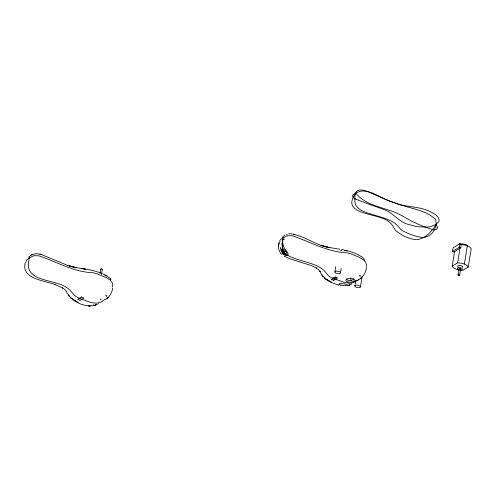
<?xml version="1.0" encoding="UTF-8"?>
<svg xmlns="http://www.w3.org/2000/svg" width="496" height="496" viewBox="0 0 496 496"><rect width="100%" height="100%" fill="white"/><g stroke="black" fill="none" stroke-linecap="round" stroke-linejoin="round"><path stroke-width="0.74" d="M281.089 248.787L281.089 249.445M350.647 278.002L351.187 281.009M366.426 266.749C366.234 272.18 363.208 277.345 358.36 279.899L358.862 279.583L357.814 280.234M112.66 287.965C112.183 292.758 109.43 297.197 105.214 299.59M100.074 273.327L100.775 269.037M101.531 274.356L102.343 269.353M331.979 279.682L331.378 279.403M334.899 272L335.761 266.687M332.153 279.756L333.765 280.407L334.248 277.407M334.676 279.322L335.011 277.221M331.371 279.434L335.215 277.022M340.448 272.899A2.815 1.221 9.2 0 0 336.548 271.132A2.815 1.221 9.2 0 0 336.046 273.191A2.815 1.221 9.2 0 0 340.448 272.899L341.192 268.324M354.876 286.025L355.731 280.705M360.425 286.917A2.815 1.221 9.2 0 0 356.519 285.15A2.815 1.221 9.2 0 0 356.023 287.209A2.815 1.221 9.2 0 0 360.425 286.917L362.136 276.365M452.482 251.466L453.065 247.888L459.928 243.629L461.299 244.168L460.722 247.74L453.852 252.005L452.482 251.466L459.352 247.206L459.928 243.629M461.013 244.615A8.24 3.571 9.2 0 1 471.2 248.781L468.249 267.009L462.83 270.376A8.24 3.571 9.2 0 1 452.203 266.209L454.578 251.553M452.203 266.209L457.622 262.849L460.108 247.523M458.05 275.038L459.091 268.603M459.625 275.348A0.806 0.347 9.2 0 0 458.552 274.827A0.806 0.347 9.2 0 0 458.335 275.404A0.806 0.347 9.2 0 0 459.625 275.348L460.666 268.913M464.368 264.046L467.319 245.811M112.294 286.806A19.325 8.382 9.2 0 0 112.722 284.363L112.214 282.863A23.486 10.187 9.2 0 0 111.761 282.075L110.484 280.519A16.188 7.018 9.2 0 0 108.829 279.167L107.496 278.324A28.768 12.474 9.2 0 0 105.66 277.338L96.999 273.817A22.909 9.932 9.2 0 0 92.802 272.738C73.916 271.907 57.493 262.396 40.095 256.24A12.933 5.611 9.2 0 0 38.372 255.781L33.883 255.7L29.518 257.889C21.601 283.067 54.901 278.008 67.927 288.461A16.597 13.386 58.2 0 1 70.277 290.433L74.468 295.306A8.351 6.733 58.2 0 0 75.572 296.292L79.23 298.232L88.815 301.804A54.777 44.175 58.2 0 0 91.214 302.517L96.143 303.248L100.049 302.467A22.184 17.893 58.2 0 0 101.407 301.847L103.9 300.247A20.82 16.79 58.2 0 0 104.737 299.528M366.284 265.974A19.325 8.382 9.2 0 0 366.37 264.362L365.862 262.855A23.486 10.187 9.2 0 0 365.403 262.068L364.126 260.518A16.188 7.018 9.2 0 0 362.477 259.166L361.138 258.317A28.768 12.474 9.2 0 0 359.309 257.331L350.647 253.809A22.909 9.932 9.2 0 0 346.45 252.731C327.565 251.9 311.141 242.389 293.737 236.232A12.933 5.611 9.2 0 0 292.02 235.774L287.531 235.693L283.16 237.882L282.187 245.421L282.825 250.102A7.025 5.661 58.2 0 0 284.481 252.867L284.964 253.375A11.241 9.064 58.2 0 0 286.632 254.708M282.05 249.674C282.422 258.379 291.977 254.752 283.204 249.023M281.84 244.119L282.398 241.961M25.463 262.124C20.156 279.161 45.21 280.513 55.099 284.58L54.802 284.475L62.837 288.064L62.533 287.885L64.951 289.683L66.594 291.71L66.284 291.245C71.281 301.915 86.093 308.946 97.228 304.377M279.112 242.116C277.89 245.824 278.281 250.251 280.798 253.344M282.534 241.546C281.995 245.241 281.641 250.424 284.964 253.375A11.954 9.641 58.2 0 0 287.004 254.95C297.637 261.107 310.645 261.566 321.11 268.138M282.001 237.522L285.076 235.005M28.501 257.368L29.115 256.761M354.113 279L351.509 280.407M29.27 256.612L30.337 255.731M357.033 280.042L356.643 280.37M361.243 277.816L360.425 278.504L361.727 277.413M356.45 280.519L353.927 281.871M357.548 280.24L354.714 282.019L351.732 283.042A15.004 12.096 58.2 0 1 349.792 283.241L344.472 282.404L335.668 279.329L333.765 280.407M30.758 255.428L31.143 255.18M29.518 257.889L26.623 259.929L26.152 261.516M283.16 237.882C282.044 238.836 278.882 239.853 279.98 241.775M335.668 279.329L337.615 277.958L335.209 277.053M106.169 296.348L106.981 295.852L105.611 295.312M334.006 278.913L336.567 277.326M359.817 276.346L360.623 275.844L359.253 275.305M31.019 255.254L32.438 254.491L31.949 254.715M98.078 303.943L98.506 303.707M351.72 283.941L348.366 285.38M32.178 254.609L36.276 253.617L41.205 254.46L67.828 265.484L74.102 267.22L85.405 269.142L81.611 268.572C90.328 269.638 99.107 271.579 106.82 275.931M288.585 233.721C303.304 234.286 315.276 245.737 329.89 247.659L321.036 245.334L328.209 247.312L339.642 249.215M341.769 249.562L343.827 249.953M76.241 267.66L67.388 265.341L74.561 267.319M293.465 234.081L294.853 234.459M39.816 254.088L41.205 254.46M338.712 285.144C331.247 282.658 322.884 279.223 319.932 271.238L320.242 271.709L318.599 269.675L316.181 267.877L316.485 268.057L311.55 265.633L290.179 258.906L284.103 256.097M459.352 247.206L460.722 247.74M333.269 278.386L331.446 277.599A17.583 14.179 58.2 0 1 330.875 277.32L330.224 276.96A8.878 7.161 58.2 0 1 327.937 275.119L325.271 271.876A17.738 14.303 58.2 0 0 321.123 268.113M331.303 282.193L331.706 282.391L326.411 279.477L329.964 281.53L329.573 281.319M77.655 302.2L78.058 302.399L70.637 297.848L76.316 301.537L75.925 301.326M106.076 275.509L105.003 274.958M106.504 275.745L110.137 278.535M286.998 254.963L287.624 255.347L287.996 254.987L288.058 253.419L283.724 247.157L282.664 242.284M283.768 254.684L283.117 254.188M281.058 253.648L281.902 254.485M284.964 253.375L283.216 251.001L282.472 248.899A1.854 1.029 82.7 0 1 283.166 248.918M282.46 253.512L281.182 250.53M346.468 279.012L347.764 280.178L349.835 280.606A4.346 2.871 -6.8 0 0 351.404 280.451M364.597 260.704L364.455 260.146A18.054 7.831 9.2 0 0 363.785 258.825L362.979 257.833A13.733 5.952 9.2 0 0 361.559 256.63L356.568 253.983L350.839 251.782A28.892 12.53 9.2 0 0 345.718 250.356A25.984 10.447 -68.6 0 0 344.491 250.337M282.639 241.682L282.652 242.005M282.646 241.893L282.664 242.352M459.538 269.03A0.806 0.347 9.2 0 1 459.29 268.441A0.806 0.347 9.2 0 1 460.561 268.665A0.806 0.347 9.2 0 1 460.077 269.123M460.431 244.249A4.222 1.829 9.2 0 1 464.957 244.311A4.222 1.829 9.2 0 1 467.759 246.338M458.037 266.935A2.61 1.135 9.2 0 1 460.071 265.447A2.61 1.135 9.2 0 1 462.563 267.406M458.992 269.719A2.61 1.135 9.2 0 1 457.969 267.735A2.61 1.135 9.2 0 1 462.222 268.578A2.61 1.135 9.2 0 1 459.997 269.917M457.622 262.849A8.24 3.571 9.2 0 1 468.249 267.009M100.93 269.328A0.806 0.347 9.2 0 1 101.11 268.844A0.806 0.347 9.2 0 1 102.244 269.111A0.806 0.347 9.2 0 1 101.909 269.557M100.942 298.778A4.222 1.829 9.2 0 1 100.409 299.925M93.335 304.308A4.222 1.829 9.2 0 1 93.13 304.42M285.758 250.728A8.841 3.553 -68.6 0 1 283.805 252.067M286.204 234.85A1.203 0.521 9.2 0 1 287.438 234.763M340.616 250.412A1.203 0.521 9.2 0 1 342.079 250.747M281.945 249.6A1.854 1.197 72.7 0 1 282.441 248.818M287.593 255.316A4.086 2.269 33.8 0 1 283.855 254.522M283.222 254.064A4.873 4.005 41 0 1 282.59 253.419M281.065 250.554A8.556 8.06 -71.2 0 1 280.965 249.451M280.593 248.8A12.233 10.118 -80.9 0 1 280.736 247.188M278.448 246.834A18.65 12.964 -81.9 0 1 279.335 242.879M282.329 241.974A2.269 1.091 -68.8 0 1 282.466 241.527M282.453 240.913A4.018 1.742 9.2 0 1 284.543 239.165M344.751 250.734A1.203 0.521 9.2 0 1 346.09 250.561A1.203 0.521 9.2 0 1 347.076 251.224M354.956 199.268C353.543 209.281 365.316 212.313 372.688 214.551C380.277 216.963 388.337 218.742 394.977 223.336A17.062 13.758 58.2 0 1 396.583 224.682L400.942 229.53A8.661 6.981 58.2 0 0 402.237 230.621C408.623 233.852 415.518 236.753 422.685 237.497A15.401 12.419 58.2 0 0 424.942 237.268L428.457 235.966L431.539 233.765A19.282 15.55 58.2 0 0 433.764 230.975C435.457 227.831 436.747 224.037 435.823 220.472A5.344 4.309 58.2 0 0 435.11 218.947C424.316 209.213 408.258 208.37 395.163 202.932C386.055 199.919 377.394 195.79 368.578 192.039C360.797 188.685 354.113 188.282 354.956 199.268M437.348 227.838L436.592 229.419L434.161 229.846A12.264 3.013 27.8 0 1 432.735 229.623L425.475 227.205A60.958 14.973 27.8 0 1 418.76 224.471L412.325 221.52A16.151 3.968 27.8 0 1 409.659 220.094L403.887 216.771A16.43 4.036 27.8 0 0 401.382 215.481C386.818 207.105 366.556 207.006 355.824 193.087C348.843 195.858 354.64 199.014 358.8 200.279C366.984 203.676 375.453 206.342 383.737 209.492C393.514 212.703 399.175 222.816 409.64 224.725A40.932 17.751 9.2 0 0 411.779 225.382L415.778 226.387A16.188 7.018 9.2 0 0 418.469 226.833L427.366 227.044A19.282 8.364 9.2 0 0 430.981 226.492L436.003 224.514L438.78 221.656A19.282 8.364 9.2 0 0 439.059 219.79L438.303 217.663L436.629 215.562A16.188 7.018 9.2 0 0 435.141 214.371L432.252 212.679A40.932 17.751 9.2 0 0 430.478 211.798C418.977 205.766 405.319 207.663 393.57 202.418C382.168 199.845 367.369 185.826 355.824 193.087C339.035 216.027 379.744 212.183 389.961 222.568A16.43 14.316 -29.8 0 1 391.704 224.328L394.797 229.313A16.151 14.074 -29.8 0 0 396.509 231.328L401.859 234.961A60.958 53.109 -29.8 0 0 408.307 237.857L413.118 239.295L416.659 239.599A12.264 10.683 -29.8 0 0 418.915 239.308C424.657 237.888 429.294 233.709 432.915 229.208A34.063 29.679 -29.8 0 0 436.003 224.514A34.063 8.364 27.8 0 1 437.106 226.61L437.348 227.838M108.078 297.414L106.776 298.511L108.078 297.414M81.567 297.023L77.729 299.404L80.129 300.347L83.967 297.966L81.567 297.023M95.933 304.959L94.246 305.542L95.933 304.959M349.581 284.952L347.888 285.535L349.581 284.952M90.204 306.069L88.573 305.939L90.204 306.069M326.777 279.732L325.066 278.504L326.777 279.732M325.426 278.795L324.285 277.841L325.426 278.795M110.837 279.415L110.397 278.851L110.837 279.415M69.328 296.41L68.46 295.132L69.328 296.41M322.977 276.402L322.109 275.131L322.977 276.402M347.994 282.007A4.266 2.009 -2.1 0 0 354.435 280.116A4.266 2.009 -2.1 0 0 348.093 278.523A4.266 2.009 -2.1 0 0 347.994 282.007M340.895 285.157A4.266 0.88 5.1 0 0 347.367 284.977A4.266 0.88 5.1 0 0 341.093 283.644A4.266 0.88 5.1 0 0 340.895 285.157"/></g></svg>
